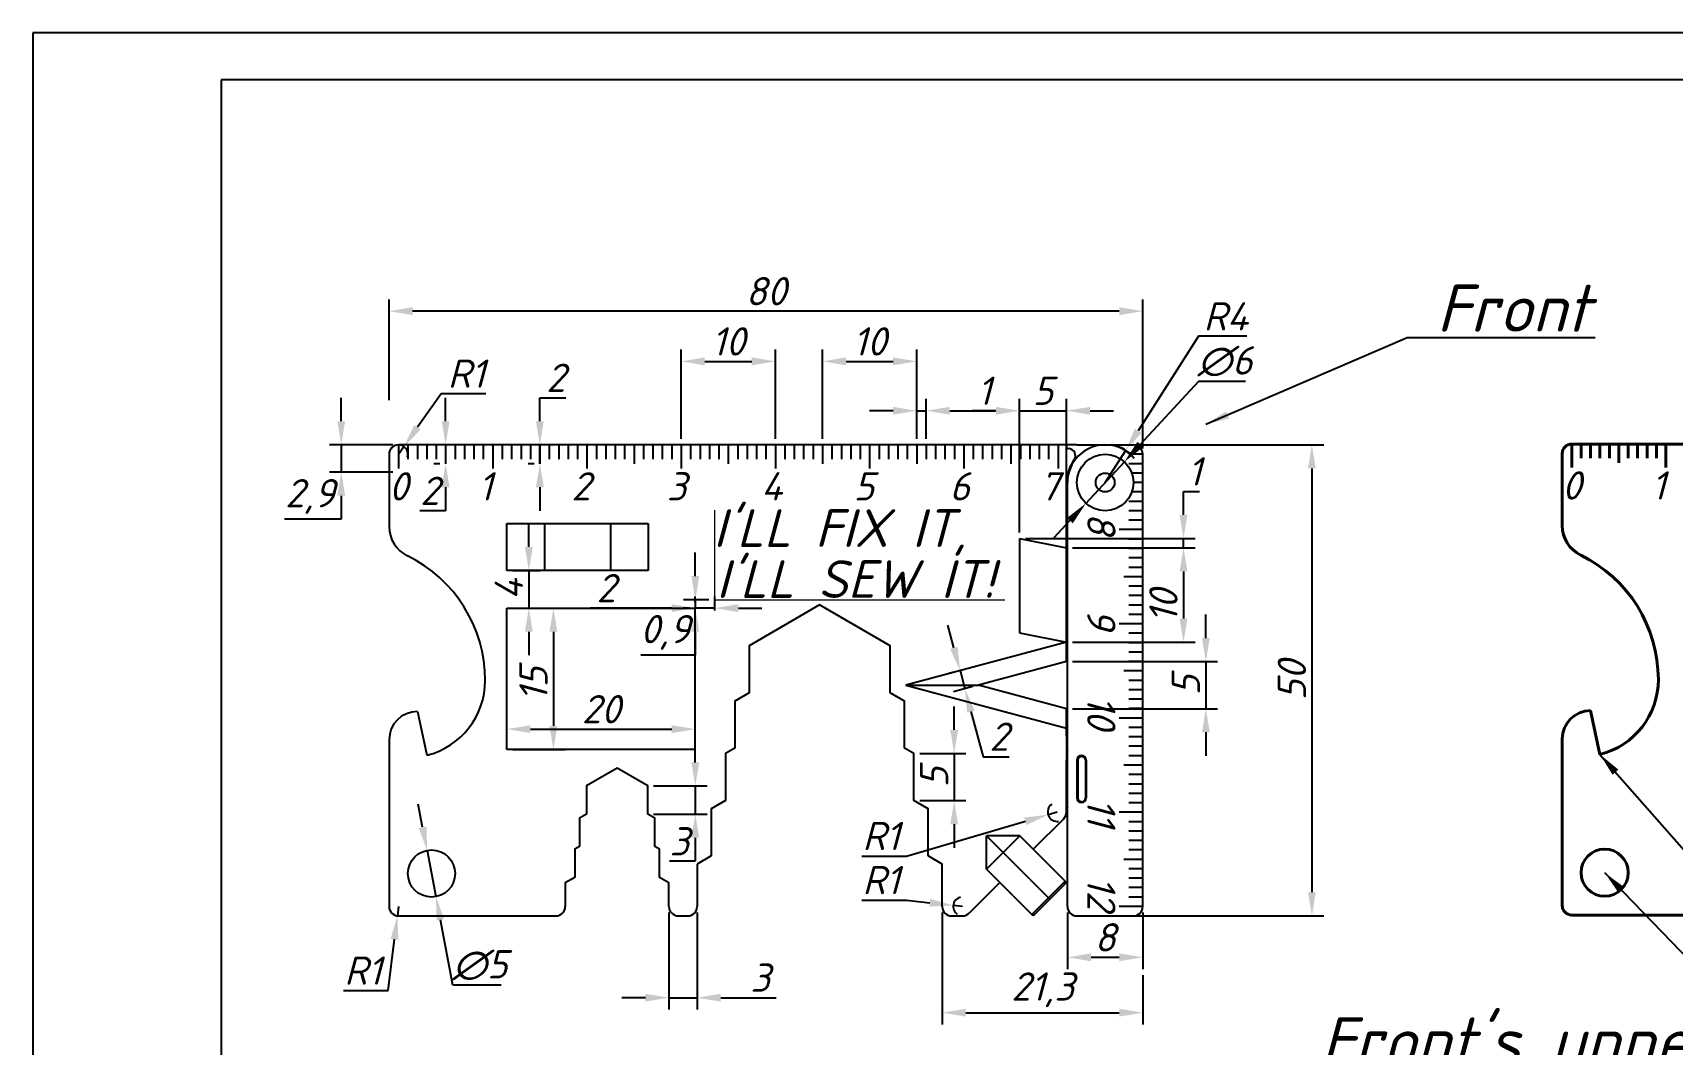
# Model space of a CAD drawing. Header units: millimetres. Extents: x 0 to 617, y 0 to 210.
# Drawn here: x 0 to 174, y 102.6 to 210 of the extents above; entities that cross this region are included whole.
import ezdxf
from ezdxf.enums import TextEntityAlignment as Align

# ---------------------------------------------------------------- set-up
doc = ezdxf.new("R2010")
doc.units = ezdxf.units.MM
doc.styles.add('GOST', font='ISOCPEUI.TTF')
doc.dimstyles.new('Copy of ISO-25', dxfattribs={"dimtxt": 3, "dimasz": 2.5, "dimexe": 1.25, "dimexo": 0.625, "dimtad": 1, "dimtoh": 1, "dimtxsty": 'GOST', "dimcen": 2.5, "dimadec": 0, "dimazin": 0, "dimtfac": 1, "dimtmove": 0, "dimatfit": 3, "dimfxl": 1, "dimarcsym": 0})

# ---------------------------------------------------------------- blocks, each defined once
blk = doc.blocks.new('*D56')
at = {"color": 0, "lineweight": -2, "transparency": 16777216}
for p, q in [((50.32, 134.55), (50.32, 137.33)), ((52.82, 136.08), (67.82, 136.08)), ((70.32, 134.55), (70.32, 137.33))]:
    blk.add_line(p, q, dxfattribs=at)
at = {"color": 0, "transparency": 16777216}
for points in [[(52.82, 136.49), (52.82, 135.66), (50.32, 136.08)], [(67.82, 136.49), (67.82, 135.66), (70.32, 136.08)]]:
    blk.add_solid(points, dxfattribs=at)
at = {"layer": 'Defpoints', "color": 0, "transparency": 16777216}
for p in [(70.32, 136.08), (50.32, 133.92), (70.32, 133.92)]:
    blk.add_point(p, dxfattribs=at)
at = {"color": 0, "lineweight": 5, "transparency": 16777216, "insert": (60.32, 138.2), "char_height": 3, "attachment_point": 5, "style": 'GOST'}
blk.add_mtext('20', dxfattribs=at)
blk = doc.blocks.new('*D57')
at = {"color": 0, "lineweight": -2, "transparency": 16777216}
for p, q in [((50.95, 148.92), (56.51, 148.92)), ((55.26, 146.42), (55.26, 136.42)), ((50.95, 133.92), (56.51, 133.92))]:
    blk.add_line(p, q, dxfattribs=at)
at = {"color": 0, "transparency": 16777216}
for points in [[(54.84, 146.42), (55.68, 146.42), (55.26, 148.92)], [(54.84, 136.42), (55.68, 136.42), (55.26, 133.92)]]:
    blk.add_solid(points, dxfattribs=at)
at = {"layer": 'Defpoints', "color": 0, "transparency": 16777216}
for p in [(50.32, 148.92), (50.32, 133.92), (55.26, 133.92)]:
    blk.add_point(p, dxfattribs=at)
at = {"color": 0, "lineweight": 5, "transparency": 16777216, "insert": (53.14, 140.86), "char_height": 3, "attachment_point": 5, "rotation": 90, "style": 'GOST'}
blk.add_mtext('15', dxfattribs=at)
blk = doc.blocks.new('*D69')
at = {"color": 0, "lineweight": -2, "transparency": 16777216}
for p, q in [((70.32, 132.55), (70.32, 135.05)), ((65.9, 130.05), (71.57, 130.05)), ((70.32, 130.05), (70.32, 127.05)), ((65.9, 127.05), (71.57, 127.05)), ((70.32, 124.55), (70.32, 122.05)), ((70.32, 122.05), (67.57, 122.05))]:
    blk.add_line(p, q, dxfattribs=at)
at = {"color": 0, "transparency": 16777216}
for points in [[(69.9, 132.55), (70.74, 132.55), (70.32, 130.05)], [(69.9, 124.55), (70.74, 124.55), (70.32, 127.05)]]:
    blk.add_solid(points, dxfattribs=at)
at = {"layer": 'Defpoints', "color": 0, "transparency": 16777216}
for p in [(65.27, 130.05), (65.27, 127.05), (70.32, 127.05)]:
    blk.add_point(p, dxfattribs=at)
at = {"color": 0, "lineweight": 5, "transparency": 16777216, "insert": (68.63, 124.17), "char_height": 3, "attachment_point": 5, "style": 'GOST'}
blk.add_mtext('3', dxfattribs=at)
blk = doc.blocks.new('*D70')
at = {"color": 0, "lineweight": -2, "transparency": 16777216}
for p, q in [((97.8, 135.99), (97.8, 138.49)), ((94.15, 133.49), (99.05, 133.49)), ((97.8, 133.49), (97.8, 128.49)), ((94.15, 128.49), (99.05, 128.49)), ((97.8, 125.99), (97.8, 123.49))]:
    blk.add_line(p, q, dxfattribs=at)
at = {"color": 0, "transparency": 16777216}
for points in [[(97.38, 135.99), (98.21, 135.99), (97.8, 133.49)], [(97.38, 125.99), (98.21, 125.99), (97.8, 128.49)]]:
    blk.add_solid(points, dxfattribs=at)
at = {"layer": 'Defpoints', "color": 0, "transparency": 16777216}
for p in [(93.52, 133.49), (93.52, 128.49), (97.8, 128.49)]:
    blk.add_point(p, dxfattribs=at)
at = {"color": 0, "lineweight": 5, "transparency": 16777216, "insert": (95.67, 130.99), "char_height": 3, "attachment_point": 5, "rotation": 90, "style": 'GOST'}
blk.add_mtext('5', dxfattribs=at)
blk = doc.blocks.new('*D71')
at = {"color": 0, "lineweight": -2, "transparency": 16777216}
for p, q in [((37.82, 171), (37.82, 181.7)), ((117.82, 165.88), (117.82, 181.7)), ((115.32, 180.45), (40.32, 180.45))]:
    blk.add_line(p, q, dxfattribs=at)
at = {"color": 0, "transparency": 16777216}
for points in [[(40.32, 180.87), (40.32, 180.03), (37.82, 180.45)], [(115.32, 180.87), (115.32, 180.03), (117.82, 180.45)]]:
    blk.add_solid(points, dxfattribs=at)
at = {"layer": 'Defpoints', "color": 0, "transparency": 16777216}
for p in [(37.82, 180.45), (37.82, 170.37), (117.82, 165.26)]:
    blk.add_point(p, dxfattribs=at)
at = {"color": 0, "lineweight": 5, "transparency": 16777216, "insert": (77.82, 182.57), "char_height": 3, "attachment_point": 5, "style": 'GOST'}
blk.add_mtext('80', dxfattribs=at)
blk = doc.blocks.new('*D72')
at = {"color": 0, "lineweight": -2, "transparency": 16777216}
for p, q in [((68.82, 166.88), (68.82, 176.37)), ((78.82, 166.88), (78.82, 176.37)), ((71.32, 175.12), (76.32, 175.12))]:
    blk.add_line(p, q, dxfattribs=at)
at = {"color": 0, "transparency": 16777216}
for points in [[(71.32, 175.54), (71.32, 174.7), (68.82, 175.12)], [(76.32, 175.54), (76.32, 174.7), (78.82, 175.12)]]:
    blk.add_solid(points, dxfattribs=at)
at = {"layer": 'Defpoints', "color": 0, "transparency": 16777216}
for p in [(78.82, 175.12), (68.82, 166.26), (78.82, 166.26)]:
    blk.add_point(p, dxfattribs=at)
at = {"color": 0, "lineweight": 5, "transparency": 16777216, "insert": (73.82, 177.24), "char_height": 3, "attachment_point": 5, "style": 'GOST'}
blk.add_mtext('10', dxfattribs=at)
blk = doc.blocks.new('*D73')
at = {"color": 0, "lineweight": -2, "transparency": 16777216}
for p, q in [((83.82, 166.88), (83.82, 176.37)), ((93.82, 166.88), (93.82, 176.37)), ((86.32, 175.12), (91.32, 175.12))]:
    blk.add_line(p, q, dxfattribs=at)
at = {"color": 0, "transparency": 16777216}
for points in [[(86.32, 175.54), (86.32, 174.7), (83.82, 175.12)], [(91.32, 175.54), (91.32, 174.7), (93.82, 175.12)]]:
    blk.add_solid(points, dxfattribs=at)
at = {"layer": 'Defpoints', "color": 0, "transparency": 16777216}
for p in [(93.82, 175.12), (83.82, 166.26), (93.82, 166.26)]:
    blk.add_point(p, dxfattribs=at)
at = {"color": 0, "lineweight": 5, "transparency": 16777216, "insert": (88.82, 177.24), "char_height": 3, "attachment_point": 5, "style": 'GOST'}
blk.add_mtext('10', dxfattribs=at)
blk = doc.blocks.new('*D74')
at = {"color": 0, "lineweight": -2, "transparency": 16777216}
for p, q in [((93.82, 166.88), (93.82, 171.13)), ((94.82, 166.88), (94.82, 171.13)), ((91.32, 169.88), (88.82, 169.88)), ((93.82, 169.88), (94.82, 169.88)), ((97.32, 169.88), (102.16, 169.88))]:
    blk.add_line(p, q, dxfattribs=at)
at = {"color": 0, "transparency": 16777216}
for points in [[(91.32, 170.29), (91.32, 169.46), (93.82, 169.88)], [(97.32, 170.29), (97.32, 169.46), (94.82, 169.88)]]:
    blk.add_solid(points, dxfattribs=at)
at = {"layer": 'Defpoints', "color": 0, "transparency": 16777216}
for p in [(94.82, 169.88), (93.82, 166.26), (94.82, 166.26)]:
    blk.add_point(p, dxfattribs=at)
at = {"color": 0, "lineweight": 5, "transparency": 16777216, "insert": (100.99, 172), "char_height": 3, "attachment_point": 5, "style": 'GOST'}
blk.add_mtext('1', dxfattribs=at)
blk = doc.blocks.new('*D75')
at = {"color": 0, "lineweight": -2, "transparency": 16777216}
for p, q in [((124.51, 145.75), (124.51, 148.25)), ((110.35, 143.25), (125.76, 143.25)), ((124.51, 143.25), (124.51, 138.25)), ((110.35, 138.25), (125.76, 138.25)), ((124.51, 135.75), (124.51, 133.25))]:
    blk.add_line(p, q, dxfattribs=at)
at = {"color": 0, "transparency": 16777216}
for points in [[(124.1, 145.75), (124.93, 145.75), (124.51, 143.25)], [(124.1, 135.75), (124.93, 135.75), (124.51, 138.25)]]:
    blk.add_solid(points, dxfattribs=at)
at = {"layer": 'Defpoints', "color": 0, "transparency": 16777216}
for p in [(109.72, 143.25), (109.72, 138.25), (124.51, 138.25)]:
    blk.add_point(p, dxfattribs=at)
at = {"color": 0, "lineweight": 5, "transparency": 16777216, "insert": (122.39, 140.75), "char_height": 3, "attachment_point": 5, "rotation": 90, "style": 'GOST'}
blk.add_mtext('5', dxfattribs=at)
blk = doc.blocks.new('*D77')
at = {"color": 0, "lineweight": -2, "transparency": 16777216}
for p, q in [((97.77, 144.7), (97.12, 147.12)), ((99.27, 142.52), (97.21, 141.97)), ((98.42, 142.29), (98.93, 140.36)), ((99.79, 140.59), (97.73, 140.03)), ((99.58, 137.94), (100.86, 133.15)), ((100.86, 133.15), (103.62, 133.15))]:
    blk.add_line(p, q, dxfattribs=at)
at = {"color": 0, "transparency": 16777216}
for points in [[(98.17, 144.81), (97.37, 144.6), (98.42, 142.29)], [(99.98, 138.05), (99.18, 137.83), (98.93, 140.36)]]:
    blk.add_solid(points, dxfattribs=at)
at = {"layer": 'Defpoints', "color": 0, "transparency": 16777216}
for p in [(98.42, 142.29), (99.87, 142.68), (100.39, 140.75)]:
    blk.add_point(p, dxfattribs=at)
at = {"color": 0, "lineweight": 5, "transparency": 16777216, "insert": (102.55, 135.28), "char_height": 3, "attachment_point": 5, "style": 'GOST'}
blk.add_mtext('2', dxfattribs=at)
blk = doc.blocks.new('*D78')
at = {"color": 0, "lineweight": -2, "transparency": 16777216}
for p, q in [((52.65, 155.42), (52.65, 157.92)), ((50.95, 152.92), (53.9, 152.92)), ((52.65, 152.92), (52.65, 148.92)), ((50.95, 148.92), (53.9, 148.92)), ((52.65, 146.42), (52.65, 143.92))]:
    blk.add_line(p, q, dxfattribs=at)
at = {"color": 0, "transparency": 16777216}
for points in [[(52.23, 155.42), (53.07, 155.42), (52.65, 152.92)], [(52.23, 146.42), (53.07, 146.42), (52.65, 148.92)]]:
    blk.add_solid(points, dxfattribs=at)
at = {"layer": 'Defpoints', "color": 0, "transparency": 16777216}
for p in [(50.32, 152.92), (50.32, 148.92), (52.65, 148.92)]:
    blk.add_point(p, dxfattribs=at)
at = {"color": 0, "lineweight": 5, "transparency": 16777216, "insert": (50.53, 150.92), "char_height": 3, "attachment_point": 5, "rotation": 90, "style": 'GOST'}
blk.add_mtext('4', dxfattribs=at)
blk = doc.blocks.new('*D80')
at = {"color": 0, "lineweight": -2, "transparency": 16777216}
for p, q in [((110.35, 155.32), (123.39, 155.32)), ((122.14, 152.82), (122.14, 147.82)), ((110.35, 145.32), (123.39, 145.32))]:
    blk.add_line(p, q, dxfattribs=at)
at = {"color": 0, "transparency": 16777216}
for points in [[(121.72, 152.82), (122.56, 152.82), (122.14, 155.32)], [(121.72, 147.82), (122.56, 147.82), (122.14, 145.32)]]:
    blk.add_solid(points, dxfattribs=at)
at = {"layer": 'Defpoints', "color": 0, "transparency": 16777216}
for p in [(109.72, 155.32), (109.72, 145.32), (122.14, 145.32)]:
    blk.add_point(p, dxfattribs=at)
at = {"color": 0, "lineweight": 5, "transparency": 16777216, "insert": (120.01, 149.13), "char_height": 3, "attachment_point": 5, "rotation": 90, "style": 'GOST'}
blk.add_mtext('10', dxfattribs=at)
blk = doc.blocks.new('*D81')
at = {"color": 0, "lineweight": -2, "transparency": 16777216}
for p, q in [((122.14, 158.82), (122.14, 161.32)), ((122.14, 161.32), (123.85, 161.32)), ((105.35, 156.32), (123.39, 156.32)), ((110.35, 155.32), (123.39, 155.32)), ((122.14, 155.32), (122.14, 156.32)), ((122.14, 152.82), (122.14, 150.32))]:
    blk.add_line(p, q, dxfattribs=at)
at = {"color": 0, "transparency": 16777216}
for points in [[(121.72, 158.82), (122.56, 158.82), (122.14, 156.32)], [(121.72, 152.82), (122.56, 152.82), (122.14, 155.32)]]:
    blk.add_solid(points, dxfattribs=at)
at = {"layer": 'Defpoints', "color": 0, "transparency": 16777216}
for p in [(104.72, 156.32), (109.72, 155.32), (122.14, 155.32)]:
    blk.add_point(p, dxfattribs=at)
at = {"color": 0, "lineweight": 5, "transparency": 16777216, "insert": (123.31, 163.44), "char_height": 3, "attachment_point": 5, "style": 'GOST'}
blk.add_mtext('1', dxfattribs=at)
blk = doc.blocks.new('*D82')
at = {"color": 0, "lineweight": -2, "transparency": 16777216}
for p, q in [((104.72, 156.94), (104.72, 171.13)), ((109.72, 155.94), (109.72, 171.13)), ((102.22, 169.88), (99.72, 169.88)), ((104.72, 169.88), (109.72, 169.88)), ((112.22, 169.88), (114.72, 169.88))]:
    blk.add_line(p, q, dxfattribs=at)
at = {"color": 0, "transparency": 16777216}
for points in [[(102.22, 170.29), (102.22, 169.46), (104.72, 169.88)], [(112.22, 170.29), (112.22, 169.46), (109.72, 169.88)]]:
    blk.add_solid(points, dxfattribs=at)
at = {"layer": 'Defpoints', "color": 0, "transparency": 16777216}
for p in [(109.72, 169.88), (104.72, 156.32), (109.72, 155.32)]:
    blk.add_point(p, dxfattribs=at)
at = {"color": 0, "lineweight": 5, "transparency": 16777216, "insert": (107.22, 172), "char_height": 3, "attachment_point": 5, "style": 'GOST'}
blk.add_mtext('5', dxfattribs=at)
blk = doc.blocks.new('*D83')
at = {"color": 0, "lineweight": -2, "transparency": 16777216}
for p, q in [((109.82, 116.63), (109.82, 110.61)), ((117.82, 116.63), (117.82, 110.61)), ((112.32, 111.86), (115.32, 111.86))]:
    blk.add_line(p, q, dxfattribs=at)
at = {"color": 0, "transparency": 16777216}
for points in [[(112.32, 112.28), (112.32, 111.44), (109.82, 111.86)], [(115.32, 112.28), (115.32, 111.44), (117.82, 111.86)]]:
    blk.add_solid(points, dxfattribs=at)
at = {"layer": 'Defpoints', "color": 0, "transparency": 16777216}
for p in [(109.82, 117.26), (117.82, 117.26), (117.82, 111.86)]:
    blk.add_point(p, dxfattribs=at)
at = {"color": 0, "lineweight": 5, "transparency": 16777216, "insert": (113.82, 113.98), "char_height": 3, "attachment_point": 5, "style": 'GOST'}
blk.add_mtext('8', dxfattribs=at)
blk = doc.blocks.new('*D84')
at = {"color": 0, "lineweight": -2, "transparency": 16777216}
for p, q in [((96.52, 116.63), (96.52, 104.73)), ((117.82, 109.98), (117.82, 104.73)), ((99.02, 105.98), (115.32, 105.98))]:
    blk.add_line(p, q, dxfattribs=at)
at = {"color": 0, "transparency": 16777216}
for points in [[(99.02, 106.4), (99.02, 105.57), (96.52, 105.98)], [(115.32, 106.4), (115.32, 105.57), (117.82, 105.98)]]:
    blk.add_solid(points, dxfattribs=at)
at = {"layer": 'Defpoints', "color": 0, "transparency": 16777216}
for p in [(96.52, 117.26), (117.82, 110.61), (117.82, 105.98)]:
    blk.add_point(p, dxfattribs=at)
at = {"color": 0, "lineweight": 5, "transparency": 16777216, "insert": (107.19, 108.41), "char_height": 3, "attachment_point": 5, "style": 'GOST'}
blk.add_mtext('21,3', dxfattribs=at)
blk = doc.blocks.new('*D85')
at = {"color": 0, "lineweight": -2, "transparency": 16777216}
for p, q in [((67.52, 116.62), (67.52, 106.32)), ((70.52, 116.62), (70.52, 106.32)), ((65.02, 107.57), (62.52, 107.57)), ((67.52, 107.57), (70.52, 107.57)), ((73.02, 107.57), (78.9, 107.57))]:
    blk.add_line(p, q, dxfattribs=at)
at = {"color": 0, "transparency": 16777216}
for points in [[(65.02, 107.99), (65.02, 107.16), (67.52, 107.57)], [(73.02, 107.99), (73.02, 107.16), (70.52, 107.57)]]:
    blk.add_solid(points, dxfattribs=at)
at = {"layer": 'Defpoints', "color": 0, "transparency": 16777216}
for p in [(67.52, 117.25), (70.52, 117.25), (70.52, 107.57)]:
    blk.add_point(p, dxfattribs=at)
at = {"color": 0, "lineweight": 5, "transparency": 16777216, "insert": (77.21, 109.7), "char_height": 3, "attachment_point": 5, "style": 'GOST'}
blk.add_mtext('3', dxfattribs=at)
blk = doc.blocks.new('*D90')
at = {"color": 0, "lineweight": -2, "transparency": 16777216}
for p, q in [((117.45, 166.26), (137.02, 166.26)), ((135.77, 163.76), (135.77, 118.76)), ((116.95, 116.26), (137.02, 116.26))]:
    blk.add_line(p, q, dxfattribs=at)
at = {"color": 0, "transparency": 16777216}
for points in [[(135.35, 163.76), (136.18, 163.76), (135.77, 166.26)], [(135.35, 118.76), (136.18, 118.76), (135.77, 116.26)]]:
    blk.add_solid(points, dxfattribs=at)
at = {"layer": 'Defpoints', "color": 0, "transparency": 16777216}
for p in [(116.82, 166.26), (116.32, 116.26), (135.77, 116.26)]:
    blk.add_point(p, dxfattribs=at)
at = {"color": 0, "lineweight": 5, "transparency": 16777216, "insert": (133.64, 141.26), "char_height": 3, "attachment_point": 5, "rotation": 90, "style": 'GOST'}
blk.add_mtext('50', dxfattribs=at)
blk = doc.blocks.new('*D92')
at = {"color": 0, "lineweight": -2, "transparency": 16777216}
for p, q in [((70.32, 149.55), (70.32, 150.17)), ((72.39, 148.66), (72.39, 150.17)), ((67.82, 148.92), (59.16, 148.92)), ((72.39, 148.92), (70.32, 148.92)), ((74.89, 148.92), (77.39, 148.92))]:
    blk.add_line(p, q, dxfattribs=at)
at = {"color": 0, "transparency": 16777216}
for points in [[(67.82, 149.34), (67.82, 148.51), (70.32, 148.92)], [(74.89, 149.34), (74.89, 148.51), (72.39, 148.92)]]:
    blk.add_solid(points, dxfattribs=at)
at = {"layer": 'Defpoints', "color": 0, "transparency": 16777216}
for p in [(70.32, 148.92), (72.39, 148.92), (72.39, 148.03)]:
    blk.add_point(p, dxfattribs=at)
at = {"color": 0, "lineweight": 5, "transparency": 16777216, "insert": (60.85, 151.05), "char_height": 3, "attachment_point": 5, "style": 'GOST'}
blk.add_mtext('2', dxfattribs=at)
blk = doc.blocks.new('*D318')
at = {"color": 0, "lineweight": -2, "transparency": 16777216}
for p, q in [((41.38, 125.67), (40.9, 128.12)), ((41.85, 123.21), (42.79, 118.3)), ((44.6, 108.9), (43.26, 115.85)), ((49.73, 108.9), (44.6, 108.9))]:
    blk.add_line(p, q, dxfattribs=at)
at = {"color": 0, "transparency": 16777216}
for points in [[(41.79, 125.74), (40.97, 125.59), (41.85, 123.21)], [(43.67, 115.92), (42.86, 115.77), (42.79, 118.3)]]:
    blk.add_solid(points, dxfattribs=at)
at = {"layer": 'Defpoints', "color": 0, "transparency": 16777216}
for p in [(41.85, 123.21), (42.79, 118.3)]:
    blk.add_point(p, dxfattribs=at)
at = {"color": 0, "lineweight": 5, "transparency": 16777216, "insert": (47.48, 111.02), "char_height": 3, "attachment_point": 5, "style": 'GOST'}
blk.add_mtext('∅5', dxfattribs=at)
blk = doc.blocks.new('*D325')
at = {"color": 0, "lineweight": -2, "transparency": 16777216}
for p, q in [((38.82, 117.26), (38.7, 116.26)), ((37.73, 108.32), (38.4, 113.78)), ((32.98, 108.32), (37.73, 108.32))]:
    blk.add_line(p, q, dxfattribs=at)
at = {"color": 0, "transparency": 16777216}
blk.add_solid([(37.98, 113.83), (38.81, 113.73), (38.7, 116.26)], dxfattribs=at)
at = {"layer": 'Defpoints', "color": 0, "transparency": 16777216}
for p in [(38.82, 117.26), (38.7, 116.26)]:
    blk.add_point(p, dxfattribs=at)
at = {"color": 0, "lineweight": 5, "transparency": 16777216, "insert": (35.04, 110.45), "char_height": 3, "attachment_point": 5, "style": 'GOST'}
blk.add_mtext('R1', dxfattribs=at)
blk = doc.blocks.new('*D326')
at = {"color": 0, "lineweight": -2, "transparency": 16777216}
for p, q in [((43.33, 171.69), (40.83, 168.12)), ((48.08, 171.69), (43.33, 171.69)), ((38.82, 165.26), (39.39, 166.07))]:
    blk.add_line(p, q, dxfattribs=at)
blk.add_arc((38.82, 165.26), 1, 343.3879, 90, dxfattribs=at)
at = {"color": 0, "transparency": 16777216}
blk.add_solid([(40.49, 168.36), (41.17, 167.88), (39.39, 166.07)], dxfattribs=at)
at = {"layer": 'Defpoints', "color": 0, "transparency": 16777216}
for p in [(39.39, 166.07), (38.82, 165.26)]:
    blk.add_point(p, dxfattribs=at)
at = {"color": 0, "lineweight": 5, "transparency": 16777216, "insert": (46.02, 173.82), "char_height": 3, "attachment_point": 5, "style": 'GOST'}
blk.add_mtext('R1', dxfattribs=at)
blk = doc.blocks.new('*D328')
at = {"color": 0, "lineweight": -2, "transparency": 16777216}
for p, q in [((123.74, 172.99), (117.55, 166.29)), ((128.72, 172.99), (123.74, 172.99)), ((111.78, 160.05), (115.86, 164.46)), ((110.09, 158.22), (108.39, 156.38))]:
    blk.add_line(p, q, dxfattribs=at)
at = {"color": 0, "transparency": 16777216}
for points in [[(117.25, 166.58), (117.86, 166.01), (115.86, 164.46)], [(109.78, 158.5), (110.39, 157.93), (111.78, 160.05)]]:
    blk.add_solid(points, dxfattribs=at)
at = {"layer": 'Defpoints', "color": 0, "transparency": 16777216}
for p in [(115.86, 164.46), (111.78, 160.05)]:
    blk.add_point(p, dxfattribs=at)
at = {"color": 0, "lineweight": 5, "transparency": 16777216, "insert": (126.55, 175.12), "char_height": 3, "attachment_point": 5, "style": 'GOST'}
blk.add_mtext('∅6', dxfattribs=at)
blk = doc.blocks.new('*D330')
at = {"color": 0, "lineweight": -2, "transparency": 16777216}
for p, q in [((70.32, 152.32), (70.32, 154.82)), ((71.77, 149.82), (69.07, 149.82)), ((70.32, 149.82), (70.32, 148.92)), ((69.7, 148.92), (69.07, 148.92)), ((70.32, 146.42), (70.32, 143.92)), ((70.32, 143.92), (64.55, 143.92))]:
    blk.add_line(p, q, dxfattribs=at)
at = {"color": 0, "transparency": 16777216}
for points in [[(69.9, 152.32), (70.74, 152.32), (70.32, 149.82)], [(69.9, 146.42), (70.74, 146.42), (70.32, 148.92)]]:
    blk.add_solid(points, dxfattribs=at)
at = {"layer": 'Defpoints', "color": 0, "transparency": 16777216}
for p in [(72.39, 149.82), (70.32, 148.92), (70.32, 148.92)]:
    blk.add_point(p, dxfattribs=at)
at = {"color": 0, "lineweight": 5, "transparency": 16777216, "insert": (67.12, 146.35), "char_height": 3, "attachment_point": 5, "style": 'GOST'}
blk.add_mtext('0,9', dxfattribs=at)
blk = doc.blocks.new('*D336')
at = {"color": 0, "lineweight": -2, "transparency": 16777216}
for p, q in [((87.98, 117.93), (92.73, 117.93)), ((92.73, 117.93), (95.22, 117.65)), ((98.69, 117.26), (97.7, 117.37))]:
    blk.add_line(p, q, dxfattribs=at)
blk.add_arc((98.69, 117.26), 1, 101.8942, 234.1901, dxfattribs=at)
at = {"color": 0, "transparency": 16777216}
blk.add_solid([(95.26, 118.06), (95.17, 117.24), (97.7, 117.37)], dxfattribs=at)
at = {"layer": 'Defpoints', "color": 0, "transparency": 16777216}
for p in [(97.7, 117.37), (98.69, 117.26)]:
    blk.add_point(p, dxfattribs=at)
at = {"color": 0, "lineweight": 5, "transparency": 16777216, "insert": (90.04, 120.06), "char_height": 3, "attachment_point": 5, "style": 'GOST'}
blk.add_mtext('R1', dxfattribs=at)
blk = doc.blocks.new('*D337')
at = {"color": 0, "lineweight": -2, "transparency": 16777216}
for p, q in [((108.72, 127.28), (107.76, 127)), ((92.73, 122.61), (105.36, 126.3)), ((87.98, 122.61), (92.73, 122.61))]:
    blk.add_line(p, q, dxfattribs=at)
blk.add_arc((108.72, 127.28), 1, 124.6516, 279.1901, dxfattribs=at)
at = {"color": 0, "transparency": 16777216}
blk.add_solid([(105.24, 126.7), (105.48, 125.9), (107.76, 127)], dxfattribs=at)
at = {"layer": 'Defpoints', "color": 0, "transparency": 16777216}
for p in [(108.72, 127.28), (107.76, 127)]:
    blk.add_point(p, dxfattribs=at)
at = {"color": 0, "lineweight": 5, "transparency": 16777216, "insert": (90.04, 124.74), "char_height": 3, "attachment_point": 5, "style": 'GOST'}
blk.add_mtext('R1', dxfattribs=at)
blk = doc.blocks.new('*D355')
at = {"color": 0, "lineweight": -2, "transparency": 16777216}
for p, q in [((123.74, 177.78), (117.32, 167.73)), ((128.87, 177.78), (123.74, 177.78)), ((113.82, 162.26), (115.98, 165.63))]:
    blk.add_line(p, q, dxfattribs=at)
blk.add_arc((113.82, 162.26), 4, 39.4974, 81.0475, dxfattribs=at)
at = {"color": 0, "transparency": 16777216}
blk.add_solid([(116.97, 167.96), (117.67, 167.51), (115.98, 165.63)], dxfattribs=at)
at = {"layer": 'Defpoints', "color": 0, "transparency": 16777216}
for p in [(115.98, 165.63), (113.82, 162.26)]:
    blk.add_point(p, dxfattribs=at)
at = {"color": 0, "lineweight": 5, "transparency": 16777216, "insert": (126.62, 179.9), "char_height": 3, "attachment_point": 5, "style": 'GOST'}
blk.add_mtext('R4', dxfattribs=at)
blk = doc.blocks.new('*D517')
at = {"color": 0, "lineweight": -2, "transparency": 16777216}
for p, q in [((32.74, 168.76), (32.74, 171.26)), ((38.2, 166.26), (31.49, 166.26)), ((32.74, 166.26), (32.74, 163.36)), ((38.2, 163.36), (31.49, 163.36)), ((32.74, 160.86), (32.74, 158.36)), ((32.74, 158.36), (26.73, 158.36))]:
    blk.add_line(p, q, dxfattribs=at)
at = {"color": 0, "transparency": 16777216}
for points in [[(32.32, 168.76), (33.16, 168.76), (32.74, 166.26)], [(32.32, 160.86), (33.16, 160.86), (32.74, 163.36)]]:
    blk.add_solid(points, dxfattribs=at)
at = {"layer": 'Defpoints', "color": 0, "transparency": 16777216}
for p in [(38.82, 166.26), (32.74, 163.36), (38.82, 163.36)]:
    blk.add_point(p, dxfattribs=at)
at = {"color": 0, "lineweight": 5, "transparency": 16777216, "insert": (29.42, 160.78), "char_height": 3, "attachment_point": 5, "style": 'GOST'}
blk.add_mtext('2,9', dxfattribs=at)
blk = doc.blocks.new('*D518')
at = {"color": 0, "lineweight": -2, "transparency": 16777216}
for p, q in [((43.82, 168.76), (43.82, 171.26)), ((43.2, 166.26), (42.57, 166.26)), ((43.82, 166.26), (43.82, 164.26)), ((43.2, 164.26), (42.57, 164.26)), ((43.82, 161.76), (43.82, 159.26)), ((43.82, 159.26), (41.07, 159.26))]:
    blk.add_line(p, q, dxfattribs=at)
at = {"color": 0, "transparency": 16777216}
for points in [[(43.4, 168.76), (44.24, 168.76), (43.82, 166.26)], [(43.4, 161.76), (44.24, 161.76), (43.82, 164.26)]]:
    blk.add_solid(points, dxfattribs=at)
at = {"layer": 'Defpoints', "color": 0, "transparency": 16777216}
for p in [(43.82, 166.26), (43.82, 164.26), (43.82, 164.26)]:
    blk.add_point(p, dxfattribs=at)
at = {"color": 0, "lineweight": 5, "transparency": 16777216, "insert": (42.13, 161.38), "char_height": 3, "attachment_point": 5, "style": 'GOST'}
blk.add_mtext('2', dxfattribs=at)
blk = doc.blocks.new('*D519')
at = {"color": 0, "lineweight": -2, "transparency": 16777216}
for p, q in [((53.82, 168.76), (53.82, 171.26)), ((53.82, 171.26), (56.57, 171.26)), ((53.2, 166.26), (52.57, 166.26)), ((53.82, 164.26), (53.82, 166.26)), ((53.2, 164.26), (52.57, 164.26)), ((53.82, 161.76), (53.82, 159.26))]:
    blk.add_line(p, q, dxfattribs=at)
at = {"color": 0, "transparency": 16777216}
for points in [[(53.4, 168.76), (54.24, 168.76), (53.82, 166.26)], [(53.4, 161.76), (54.24, 161.76), (53.82, 164.26)]]:
    blk.add_solid(points, dxfattribs=at)
at = {"layer": 'Defpoints', "color": 0, "transparency": 16777216}
for p in [(53.82, 166.26), (53.82, 166.26), (53.82, 164.26)]:
    blk.add_point(p, dxfattribs=at)
at = {"color": 0, "lineweight": 5, "transparency": 16777216, "insert": (55.51, 173.38), "char_height": 3, "attachment_point": 5, "style": 'GOST'}
blk.add_mtext('2', dxfattribs=at)

msp = doc.modelspace()

# ---------------------------------------------------------------- linework, layer by layer
for p, q in [((297, 210), (0, 210)), ((0, 210), (0, 0)), ((292, 205), (20, 205)), ((20, 205), (20, 5)), ((110.82, 166.256), (38.82, 166.256)), ((38.82, 166.256), (38.82, 164.756)), ((38.82, 166.256), (38.82, 163.756)), ((39.82, 166.256), (39.82, 164.756)), ((40.82, 166.256), (40.82, 164.756)), ((41.82, 166.256), (41.82, 164.756)), ((42.82, 166.256), (42.82, 164.756)), ((43.82, 166.256), (43.82, 164.756)), ((43.82, 166.256), (43.82, 164.256)), ((44.82, 166.256), (44.82, 164.756)), ((45.82, 166.256), (45.82, 164.756)), ((46.82, 166.256), (46.82, 164.756)), ((47.82, 166.256), (47.82, 164.756)), ((48.82, 166.256), (48.82, 164.756)), ((48.82, 166.256), (48.82, 163.756)), ((49.82, 166.256), (49.82, 164.756)), ((50.82, 166.256), (50.82, 164.756)), ((51.82, 166.256), (51.82, 164.756)), ((52.82, 166.256), (52.82, 164.756)), ((53.82, 166.256), (53.82, 164.756)), ((53.82, 166.256), (53.82, 164.256)), ((54.82, 166.256), (54.82, 164.756)), ((55.82, 166.256), (55.82, 164.756)), ((56.82, 166.256), (56.82, 164.756)), ((57.82, 166.256), (57.82, 164.756)), ((58.82, 166.256), (58.82, 164.756)), ((58.82, 166.256), (58.82, 163.756)), ((59.82, 166.256), (59.82, 164.756)), ((60.82, 166.256), (60.82, 164.756)), ((61.82, 166.256), (61.82, 164.756)), ((62.82, 166.256), (62.82, 164.756)), ((63.82, 166.256), (63.82, 164.756)), ((63.82, 166.256), (63.82, 164.256)), ((64.82, 166.256), (64.82, 164.756)), ((65.82, 166.256), (65.82, 164.756)), ((66.82, 166.256), (66.82, 164.756)), ((67.82, 166.256), (67.82, 164.756)), ((68.82, 166.256), (68.82, 164.756)), ((68.82, 166.256), (68.82, 163.756)), ((69.82, 166.256), (69.82, 164.756)), ((70.82, 166.256), (70.82, 164.756)), ((71.82, 166.256), (71.82, 164.756)), ((72.82, 166.256), (72.82, 164.756)), ((73.82, 166.256), (73.82, 164.756)), ((73.82, 166.256), (73.82, 164.256)), ((74.82, 166.256), (74.82, 164.756)), ((75.82, 166.256), (75.82, 164.756)), ((76.82, 166.256), (76.82, 164.756)), ((77.82, 166.256), (77.82, 164.756)), ((78.82, 166.256), (78.82, 164.756)), ((78.82, 166.256), (78.82, 163.756)), ((79.82, 166.256), (79.82, 164.756)), ((80.82, 166.256), (80.82, 164.756)), ((81.82, 166.256), (81.82, 164.756)), ((82.82, 166.256), (82.82, 164.756)), ((83.82, 166.256), (83.82, 164.756)), ((83.82, 166.256), (83.82, 164.256)), ((84.82, 166.256), (84.82, 164.756)), ((85.82, 166.256), (85.82, 164.756)), ((86.82, 166.256), (86.82, 164.756)), ((87.82, 166.256), (87.82, 164.756)), ((88.82, 166.256), (88.82, 164.756)), ((88.82, 166.256), (88.82, 163.756)), ((89.82, 166.256), (89.82, 164.756)), ((90.82, 166.256), (90.82, 164.756)), ((91.82, 166.256), (91.82, 164.756)), ((92.82, 166.256), (92.82, 164.756)), ((93.82, 166.256), (93.82, 164.756)), ((93.82, 166.256), (93.82, 164.256)), ((94.82, 166.256), (94.82, 164.756)), ((95.82, 166.256), (95.82, 164.756)), ((96.82, 166.256), (96.82, 164.756)), ((97.82, 166.256), (97.82, 164.756)), ((98.82, 166.256), (98.82, 164.756)), ((98.82, 166.256), (98.82, 163.756)), ((99.82, 166.256), (99.82, 164.756)), ((100.82, 166.256), (100.82, 164.756)), ((101.82, 166.256), (101.82, 164.756)), ((102.82, 166.256), (102.82, 164.756)), ((103.82, 166.256), (103.82, 164.756)), ((103.82, 166.256), (103.82, 164.256)), ((104.82, 166.256), (104.82, 164.756)), ((105.82, 166.256), (105.82, 164.756)), ((106.82, 166.256), (106.82, 164.756)), ((107.82, 166.256), (107.82, 164.756)), ((108.82, 166.256), (108.82, 164.756)), ((108.82, 166.256), (108.82, 163.756)), ((109.72, 165.956), (109.72, 166.256)), ((109.72, 166.256), (109.72, 165.956)), ((109.82, 165.856), (109.92, 165.856)), ((110.82, 166.256), (116.82, 166.256)), ((113.82, 166.256), (114.518, 166.256)), ((163.339, 166.346), (163.339, 163.846)), ((37.82, 165.256), (37.82, 157.603)), ((117.82, 165.256), (116.32, 165.256)), ((117.82, 164.256), (116.32, 164.256)), ((117.82, 117.256), (117.82, 165.256)), ((109.81, 163.01), (109.72, 162.51)), ((109.72, 143.247), (109.72, 162.51)), ((109.82, 117.256), (109.82, 162.256)), ((117.82, 163.256), (116.649, 163.256)), ((117.82, 162.256), (116.82, 162.256)), ((117.82, 162.256), (116.82, 162.256)), ((117.82, 160.256), (116.32, 160.256)), ((117.82, 161.256), (116.649, 161.256)), ((117.82, 159.256), (116.32, 159.256)), ((50.32, 157.924), (65.32, 157.924)), ((50.32, 152.924), (50.32, 157.924)), ((54.32, 157.924), (54.32, 152.924)), ((61.32, 157.924), (61.32, 152.924)), ((65.32, 157.924), (65.32, 152.924)), ((117.82, 157.256), (115.32, 157.256)), ((117.82, 158.256), (116.32, 158.256)), ((117.82, 157.256), (116.32, 157.256)), ((104.72, 156.318), (104.72, 146.318)), ((104.72, 156.318), (109.72, 155.318)), ((117.82, 156.256), (116.32, 156.256)), ((117.82, 155.256), (116.32, 155.256)), ((117.82, 154.256), (116.32, 154.256)), ((117.82, 153.256), (116.32, 153.256)), ((65.32, 152.924), (50.32, 152.924)), ((117.82, 152.256), (115.82, 152.256)), ((117.82, 152.256), (116.32, 152.256)), ((117.82, 151.256), (116.32, 151.256)), ((117.82, 150.256), (116.32, 150.256)), ((50.32, 148.924), (70.32, 148.924)), ((50.32, 133.924), (50.32, 148.924)), ((70.32, 133.924), (70.32, 148.924)), ((109.72, 148.318), (109.72, 148.318)), ((117.82, 149.256), (116.32, 149.256)), ((117.82, 148.256), (116.32, 148.256)), ((104.72, 146.318), (109.72, 145.318)), ((117.82, 147.256), (115.32, 147.256)), ((117.82, 147.256), (116.32, 147.256)), ((117.82, 146.256), (116.32, 146.256)), ((109.72, 145.318), (92.663, 140.747)), ((117.82, 145.256), (116.32, 145.256)), ((109.72, 143.247), (100.39, 140.747)), ((117.82, 144.256), (116.32, 144.256)), ((117.82, 143.256), (116.32, 143.256)), ((117.82, 142.256), (115.82, 142.256)), ((117.82, 142.256), (116.32, 142.256)), ((117.82, 141.256), (116.32, 141.256)), ((92.663, 140.747), (100.39, 140.747)), ((92.663, 140.747), (109.72, 136.177)), ((109.72, 138.247), (100.39, 140.747)), ((117.82, 140.256), (116.32, 140.256)), ((117.82, 139.256), (116.32, 139.256)), ((40.82, 137.956), (41.82, 133.303)), ((109.72, 135.331), (109.72, 138.247)), ((117.82, 138.256), (116.32, 138.256)), ((117.82, 137.256), (115.32, 137.256)), ((117.82, 137.256), (116.32, 137.256)), ((117.82, 136.256), (116.32, 136.256)), ((37.82, 134.956), (37.82, 117.256)), ((43.817, 134.096), (43.817, 134.096)), ((109.72, 135.331), (109.72, 132.742)), ((117.82, 135.256), (116.32, 135.256)), ((117.82, 134.256), (116.32, 134.256)), ((70.32, 133.924), (50.32, 133.924)), ((109.72, 127.281), (109.72, 132.742)), ((110.82, 132.777), (110.82, 128.777)), ((110.92, 132.777), (110.92, 128.777)), ((111.02, 133.177), (111.32, 133.177)), ((111.72, 132.777), (111.72, 128.777)), ((111.82, 132.777), (111.82, 128.777)), ((117.82, 132.256), (115.82, 132.256)), ((117.82, 133.256), (116.32, 133.256)), ((117.82, 132.256), (116.32, 132.256)), ((117.82, 131.256), (116.32, 131.256)), ((117.82, 130.256), (116.32, 130.256)), ((117.82, 129.256), (116.32, 129.256)), ((111.32, 128.377), (111.02, 128.377)), ((117.82, 127.256), (115.32, 127.256)), ((117.82, 128.256), (116.32, 128.256)), ((117.82, 127.256), (116.32, 127.256)), ((106.18, 123.327), (109.427, 126.574)), ((117.82, 126.256), (116.32, 126.256)), ((101.23, 121.205), (104.766, 124.741)), ((101.23, 121.205), (101.23, 124.741)), ((104.766, 124.741), (101.23, 124.741)), ((101.23, 124.741), (102.998, 122.973)), ((106.18, 123.327), (104.766, 124.741)), ((117.82, 125.256), (116.32, 125.256)), ((117.82, 124.256), (116.32, 124.256)), ((104.412, 121.559), (102.998, 122.973)), ((107.594, 121.912), (106.18, 123.327)), ((109.574, 119.933), (107.594, 121.912)), ((117.82, 122.256), (115.82, 122.256)), ((117.82, 123.256), (116.32, 123.256)), ((117.82, 122.256), (116.32, 122.256)), ((70.52, 121.756), (70.52, 117.256)), ((102.644, 119.791), (101.23, 121.205)), ((105.826, 120.145), (104.412, 121.559)), ((105.826, 120.145), (107.948, 118.023)), ((117.82, 121.256), (116.32, 121.256)), ((117.82, 120.256), (116.32, 120.256)), ((102.644, 119.791), (99.402, 116.549)), ((104.058, 118.377), (102.644, 119.791)), ((104.058, 118.377), (106.038, 116.397)), ((106.038, 116.397), (109.574, 119.933)), ((106.321, 116.397), (109.574, 119.65)), ((117.82, 119.256), (116.32, 119.256)), ((117.82, 117.256), (115.32, 117.256)), ((117.82, 118.256), (116.32, 118.256)), ((117.82, 117.256), (116.32, 117.256)), ((38.82, 116.256), (55.52, 116.256)), ((68.52, 116.256), (69.52, 116.256)), ((97.52, 116.256), (98.694, 116.256)), ((110.82, 116.256), (116.82, 116.256))]:
    msp.add_line(p, q)
at = {"lineweight": 40}
for p, q in [((162.339, 165.346), (162.339, 157.693)), ((235.339, 166.346), (163.339, 166.346)), ((163.339, 166.346), (163.339, 164.846)), ((163.339, 166.346), (163.339, 163.846)), ((164.339, 166.346), (164.339, 164.846)), ((165.339, 166.346), (165.339, 164.846)), ((166.339, 166.346), (166.339, 164.846)), ((167.339, 166.346), (167.339, 164.846)), ((168.339, 166.346), (168.339, 164.846)), ((168.339, 166.346), (168.339, 164.346)), ((169.339, 166.346), (169.339, 164.846)), ((170.339, 166.346), (170.339, 164.846)), ((171.339, 166.346), (171.339, 164.846)), ((172.339, 166.346), (172.339, 164.846)), ((173.339, 166.346), (173.339, 164.846)), ((173.339, 166.346), (173.339, 163.846)), ((165.339, 138.046), (166.339, 133.393)), ((162.339, 135.046), (162.339, 117.346)), ((168.336, 134.185), (168.336, 134.185)), ((163.339, 116.346), (180.039, 116.346))]:
    msp.add_line(p, q, dxfattribs=at)
at = {"lineweight": 5}
for p, q in [((72.393, 150.174), (72.393, 159.337)), ((72.393, 149.82), (103.185, 149.82))]:
    msp.add_line(p, q, dxfattribs=at)
for points in [[(91.02, 139.931), (91.02, 144.931), (83.52, 149.261), (76.02, 144.931), (76.02, 139.931)], [(76.02, 139.931), (74.52, 139.065), (74.52, 134.065)], [(92.52, 134.065), (92.52, 139.065), (91.02, 139.931)], [(74.52, 134.065), (73.52, 133.488), (73.52, 128.488)], [(93.52, 128.488), (93.52, 133.488), (92.52, 134.065)], [(65.27, 127.048), (65.27, 130.048), (62.02, 131.924), (58.77, 130.048), (58.77, 127.048)], [(58.77, 127.048), (58.02, 126.615), (58.02, 123.615)], [(66.02, 123.615), (66.02, 126.615), (65.27, 127.048)], [(73.52, 128.488), (72.02, 127.622), (72.02, 122.622)], [(95.02, 122.622), (95.02, 127.622), (93.52, 128.488)], [(58.02, 123.615), (57.52, 123.326), (57.52, 120.326)], [(66.52, 120.326), (66.52, 123.326), (66.02, 123.615)], [(72.02, 122.622), (70.52, 121.756)], [(96.52, 117.256), (96.52, 121.756), (95.02, 122.622)], [(57.52, 120.326), (56.52, 119.749), (56.52, 117.249)], [(67.52, 117.249), (67.52, 119.749), (66.52, 120.326)]]:
    msp.add_lwpolyline(points)
for centre, radius in [((113.82, 162.256), 3), ((113.82, 162.256), 1), ((42.32, 120.756), 2.5)]:
    msp.add_circle(centre, radius)
at = {"lineweight": 40}
msp.add_circle((166.839, 120.846), 2.5, dxfattribs=at)
for centre, radius, start, end in [((38.82, 165.256), 1, 90, 180), ((109.82, 165.956), 0.1, 180, 270), ((113.82, 162.256), 4, 90, 180), ((109.92, 165.106), 0.75, 323.84181, 90), ((113.82, 162.256), 4.06, 53.84181, 80.10731), ((116.67, 166.156), 0.77, 233.84181, 340.06064), ((116.82, 165.256), 1, 42.09347, 90), ((117.488, 165.859), 0.1, 42.09347, 160.06064), ((116.82, 165.256), 1, 0, 42.09347), ((113.82, 162.256), 4.08, 143.84181, 169.34214), ((41.32, 157.603), 3.5, 180, 243.92416), ((113.82, 162.256), 5.728, 224.29268, 225.70732), ((33.32, 141.256), 14.7, 0, 63.92416), ((39.82, 141.256), 8.2, 284.11698, 0), ((40.82, 134.956), 3, 90, 180), ((110.72, 134.177), 1, 180, 205.84193), ((111.32, 132.777), 0.5, 0, 180), ((111.32, 132.777), 0.4, 0, 180), ((111.32, 128.777), 0.5, 180, 0), ((111.32, 128.777), 0.4, 180, 0), ((108.72, 127.281), 1, 315, 0), ((110.72, 127.377), 1, 154.15807, 180), ((109.432, 119.791), 0.2, 315, 45), ((38.82, 117.256), 1, 180, 270), ((55.52, 117.256), 1, 270, 0), ((68.52, 117.256), 1, 180, 270), ((69.52, 117.256), 1, 270, 0), ((97.52, 117.256), 1, 180, 270), ((110.82, 117.256), 1, 180, 270), ((116.82, 117.256), 1, 270, 0), ((98.694, 117.256), 1, 270, 315), ((106.18, 116.538), 0.2, 225, 315)]:
    msp.add_arc(centre, radius, start, end)
for centre, radius, start, end in [((163.339, 165.346), 1, 90, 180), ((165.839, 157.693), 3.5, 180, 243.92416), ((157.839, 141.346), 14.7, 0, 63.92416), ((164.339, 141.346), 8.2, 284.11698, 0), ((165.339, 135.046), 3, 90, 180), ((163.339, 117.346), 1, 180, 270)]:
    msp.add_arc(centre, radius, start, end, dxfattribs=at)

# ---------------------------------------------------------------- texts
at = {"style": 'GOST'}
for s, height, p in [('0', 3, (38.82, 163.356)), ('1', 3, (48.037, 163.356)), ('2', 3, (58.185, 163.356)), ('3', 3, (68.334, 163.356)), ('4', 3, (78.424, 163.356)), ('5', 3, (88.214, 163.356)), ('6', 3, (98.381, 163.356)), ('7', 3, (107.919, 163.356)), ('0', 3, (163.339, 163.446)), ('1', 3, (172.556, 163.446)), ("I'LL FIX IT,", 4, (85.687, 159.424)), ("I'LL SEW IT!", 4, (87.331, 154.009))]:
    msp.add_text(s, height=height, dxfattribs=at).set_placement(p, align=Align.TOP_CENTER)
for s, p in [('8', (114.92, 157.921)), ('9', (114.92, 147.806)), ('10', (114.92, 137.853)), ('11', (114.92, 127.256)), ('12', (114.92, 118.65))]:
    msp.add_text(s, height=3, rotation=270, dxfattribs=at).set_placement(p, align=Align.TOP_CENTER)
at = {"char_height": 5, "attachment_point": 7, "style": 'GOST'}
for s, insert in [('Front', (148.999, 178.265)), ("Front's upper \\Pside", (136.678, 92.144))]:
    msp.add_mtext(s, dxfattribs=dict(at, insert=insert))

# ---------------------------------------------------------------- dimensions: what is measured, and where the dimension line sits
at = {"lineweight": 5}
for base, p1, p2, picture, middle in [((37.82, 180.449), (117.82, 165.256), (37.82, 170.372), '*D71', (77.82, 182.574)), ((78.82, 175.119), (68.82, 166.256), (78.82, 166.256), '*D72', (73.82, 177.244)), ((93.82, 175.119), (83.82, 166.256), (93.82, 166.256), '*D73', (88.82, 177.244)), ((94.82, 169.878), (93.82, 166.256), (94.82, 166.256), '*D74', (100.989, 172.003)), ((109.72, 169.878), (104.72, 156.318), (109.72, 155.318), '*D82', (107.22, 172.003)), ((70.32, 136.078), (50.32, 133.924), (70.32, 133.924), '*D56', (60.32, 138.203)), ((70.52, 107.572), (67.52, 117.249), (70.52, 117.249), '*D85', (77.209, 109.697)), ((117.82, 111.859), (109.82, 117.256), (117.82, 117.256), '*D83', (113.82, 113.984))]:
    dim = msp.add_linear_dim(base=base, p1=p1, p2=p2, dimstyle='Copy of ISO-25', dxfattribs=at)
    dim.commit()
    dim.dimension.update_dxf_attribs({"geometry": picture, "text_midpoint": middle})
for center, mpoint, picture, middle in [((113.82, 162.256), (115.975, 165.626), '*D355', (126.62, 177.776)), ((38.82, 165.256), (39.394, 166.075), '*D326', (46.015, 171.692)), ((108.72, 127.281), (107.76, 127.001), '*D337', (90.043, 122.615))]:
    dim = msp.add_radius_dim(center=center, mpoint=mpoint, dimstyle='Copy of ISO-25', dxfattribs=at)
    dim.commit()
    dim.dimension.update_dxf_attribs({"geometry": picture, "text_midpoint": middle, "dimtype": 164})
for p1, p2, picture, middle in [((111.784, 160.053), (115.856, 164.459), '*D328', (126.546, 172.992)), ((41.848, 123.211), (42.792, 118.301), '*D318', (47.48, 108.899))]:
    dim = msp.add_diameter_dim_2p(p1=p1, p2=p2, dimstyle='Copy of ISO-25', dxfattribs=at)
    dim.commit()
    dim.dimension.update_dxf_attribs({"geometry": picture, "text_midpoint": middle, "dimtype": 163})
for base, p1, p2, picture, middle in [((53.82, 166.256), (53.82, 164.256), (53.82, 166.256), '*D519', (55.51, 173.381)), ((32.74, 163.356), (38.82, 166.256), (38.82, 163.356), '*D517', (29.422, 160.781)), ((43.82, 164.256), (43.82, 166.256), (43.82, 164.256), '*D518', (42.13, 161.381)), ((135.768, 116.256), (116.82, 166.256), (116.32, 116.256), '*D90', (133.643, 141.256)), ((52.65, 148.924), (50.32, 152.924), (50.32, 148.924), '*D78', (50.525, 150.924)), ((70.32, 148.924), (72.393, 149.82), (70.32, 148.924), '*D330', (67.122, 146.349)), ((124.514, 138.247), (109.72, 143.247), (109.72, 138.247), '*D75', (122.389, 140.747)), ((70.32, 127.048), (65.27, 130.048), (65.27, 127.048), '*D69', (68.631, 124.173))]:
    dim = msp.add_linear_dim(base=base, p1=p1, p2=p2, angle=90, dimstyle='Copy of ISO-25', dxfattribs=at)
    dim.commit()
    dim.dimension.update_dxf_attribs({"geometry": picture, "text_midpoint": middle})
for base, p1, p2, angle, picture, middle in [((122.139, 155.318), (104.72, 156.318), (109.72, 155.318), 90, '*D81', (123.309, 161.318)), ((122.139, 145.318), (109.72, 155.318), (109.72, 145.318), 90, '*D80', (122.139, 149.126)), ((55.26, 133.924), (50.32, 148.924), (50.32, 133.924), 90, '*D57', (55.26, 140.859)), ((98.415, 142.289), (100.39, 140.747), (99.872, 142.679), 105, '*D77', (102.554, 133.151)), ((97.795, 128.488), (93.52, 133.488), (93.52, 128.488), 90, '*D70', (97.795, 130.988))]:
    dim = msp.add_linear_dim(base=base, p1=p1, p2=p2, angle=angle, dimstyle='Copy of ISO-25', dxfattribs=at)
    dim.commit()
    dim.dimension.update_dxf_attribs({"geometry": picture, "text_midpoint": middle, "dimtype": 160})
dim = msp.add_linear_dim(base=(72.393, 148.924), p1=(70.32, 148.924), p2=(72.393, 148.032), text='2', dimstyle='Copy of ISO-25', dxfattribs=at)
dim.commit()
dim.dimension.update_dxf_attribs({"geometry": '*D92', "text_midpoint": (60.845, 148.924), "dimtype": 160})
for center, mpoint, picture, middle in [((98.694, 117.256), (97.701, 117.369), '*D336', (90.043, 120.058)), ((38.82, 117.256), (38.7, 116.263), '*D325', (35.045, 110.446))]:
    dim = msp.add_radius_dim(center=center, mpoint=mpoint, dimstyle='Copy of ISO-25', dxfattribs=at)
    dim.commit()
    dim.dimension.update_dxf_attribs({"geometry": picture, "text_midpoint": middle})
dim = msp.add_linear_dim(base=(117.82, 105.985), p1=(96.52, 117.256), p2=(117.82, 110.609), dimstyle='Copy of ISO-25', dxfattribs=at)
dim.commit()
dim.dimension.update_dxf_attribs({"geometry": '*D84', "text_midpoint": (107.187, 105.985), "dimtype": 160})

# ---------------------------------------------------------------- leaders
at = {"lineweight": 5, "annotation_type": 0, "has_hookline": 1, "hookline_direction": 0, "text_width": 16.841}
msp.add_leader([(124.516, 168.449), (145.874, 177.64), (148.374, 177.64)], dimstyle='Copy of ISO-25', dxfattribs=at)
at = {"lineweight": 5}
for points in [[(166.339, 133.393), (206.797, 87.365), (209.297, 87.365)], [(166.839, 120.846), (206.797, 79.365), (209.297, 79.365)]]:
    msp.add_leader(points, dimstyle='Copy of ISO-25', dxfattribs=at)

doc.saveas('drawing.dxf')
